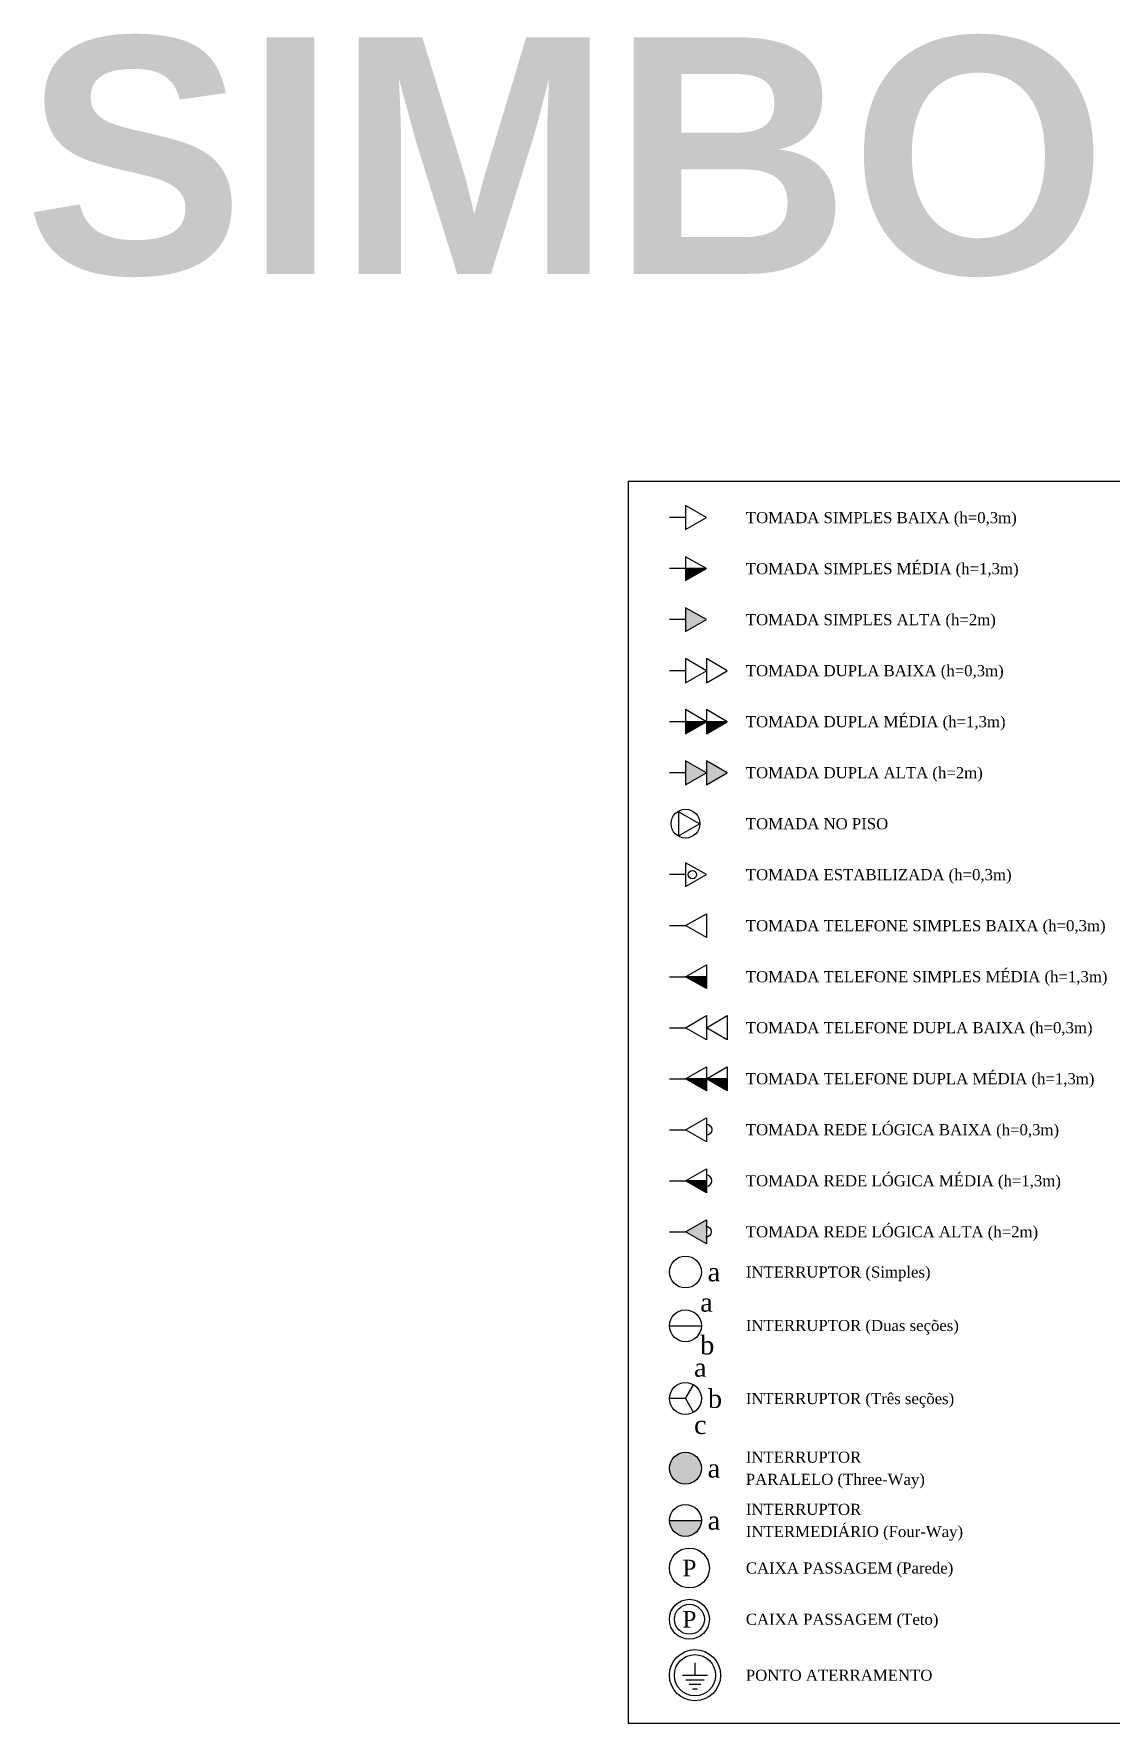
# Model space of a CAD drawing. Extents: x -175055 to -48386, y 10342 to 134050.
# Drawn here: x -161021.6 to -160885, y 10573.5 to 10787.8 of the extents above; entities that cross this region are included whole.
import ezdxf
from ezdxf.enums import TextEntityAlignment as Align

# ---------------------------------------------------------------- set-up
doc = ezdxf.new("R2010")
doc.units = 0
doc.header["$LTSCALE"] = 50
doc.header["$MEASUREMENT"] = 0
doc.layers.get('0').update_dxf_attribs({"linetype": 'CONTINUOUS'})
doc.layers.add('SIMBOLOGIA', color=1, linetype='CONTINUOUS')
doc.layers.add('TX-GM', color=3, linetype='CONTINUOUS')
doc.styles.add('JMS1', font='times.ttf')
doc.styles.add('JMS2', font='times.ttf')
doc.styles.add('SANSSERIFBOLD', font='sasb____.pfb')

# ---------------------------------------------------------------- blocks, each defined once
blk = doc.blocks.new('A$C7A1A14DC')
at = {"layer": 'SIMBOLOGIA'}
blk.add_line((0.097, 0), (0, 0), dxfattribs=at)
blk.add_lwpolyline([(0.222, 0), (0.097, 0.072), (0.097, -0.072)], close=True, dxfattribs=at)
at = {"layer": 'SIMBOLOGIA', "linetype": 'Continuous', "style": 'JMS1'}
blk.add_attdef('POT', text='', height=0.08, dxfattribs=at).set_placement((0.177, 0.11), align=Align.MIDDLE_LEFT)
blk.add_attdef('CIRC.', (0.177, -0.145), '', height=0.08, dxfattribs=at)
blk = doc.blocks.new('A$C04520402')
at = {"layer": 'SIMBOLOGIA', "linetype": 'Continuous'}
blk.add_hatch(color=256, dxfattribs=at).paths.add_polyline_path([(0.097, -0.072), (0.222, 0), (0.097, 0)])
at = {"layer": 'SIMBOLOGIA'}
blk.add_line((0.097, 0), (0, 0), dxfattribs=at)
at = {"layer": 'SIMBOLOGIA', "linetype": 'Continuous'}
blk.add_line((0.222, 0), (0.097, 0), dxfattribs=at)
at = {"layer": 'SIMBOLOGIA'}
blk.add_lwpolyline([(0.222, 0), (0.097, 0.072), (0.097, -0.072)], close=True, dxfattribs=at)
at = {"layer": 'SIMBOLOGIA', "linetype": 'Continuous', "style": 'JMS1'}
blk.add_attdef('POT', text='', height=0.08, dxfattribs=at).set_placement((0.177, 0.11), align=Align.MIDDLE_LEFT)
blk.add_attdef('CIRC.', (0.177, -0.145), '', height=0.08, dxfattribs=at)
blk = doc.blocks.new('A$C3018671F')
at = {"layer": 'SIMBOLOGIA'}
blk.add_hatch(color=256, dxfattribs=at).paths.add_polyline_path([(0.097, 0.072), (0.097, -0.072), (0.222, 0)])
blk.add_line((0.097, 0), (0, 0), dxfattribs=at)
blk.add_lwpolyline([(0.222, 0), (0.097, 0.072), (0.097, -0.072)], close=True, dxfattribs=at)
at = {"layer": 'SIMBOLOGIA', "linetype": 'Continuous', "style": 'JMS1'}
blk.add_attdef('POT', text='', height=0.08, dxfattribs=at).set_placement((0.177, 0.11), align=Align.MIDDLE_LEFT)
blk.add_attdef('CIRC.', (0.177, -0.145), '', height=0.08, dxfattribs=at)
blk = doc.blocks.new('A$C2AD67FED')
at = {"layer": 'SIMBOLOGIA', "linetype": 'Continuous'}
blk.add_circle((60, 0), 60, dxfattribs=at)
at = {"layer": 'SIMBOLOGIA', "linetype": 'Continuous', "style": 'JMS1'}
blk.add_attdef('CIRC.1', text='', height=70, dxfattribs=at).set_placement((143.7, 0), align=Align.MIDDLE_LEFT)
blk = doc.blocks.new('A$C046C75A3')
at = {"layer": 'SIMBOLOGIA', "linetype": 'Continuous'}
blk.add_hatch(color=256, dxfattribs=at).paths.add_polyline_path([(0, 0, 1), (120, 0)])
blk.add_line((0, 0), (120, 0), dxfattribs=at)
blk.add_circle((60, 0), 60, dxfattribs=at)
at = {"layer": 'SIMBOLOGIA', "linetype": 'Continuous', "style": 'JMS1'}
blk.add_attdef('CIRC.1', text='', height=70, dxfattribs=at).set_placement((143.7, 0), align=Align.MIDDLE_LEFT)
blk = doc.blocks.new('A$C03AD7B86')
at = {"linetype": 'Continuous'}
for radius in [60, 45]:
    blk.add_circle((0, 0), radius, dxfattribs=at)
at = {"linetype": 'Continuous', "style": 'JMS1'}
blk.add_text('P', height=50, dxfattribs=at).set_placement((0, 0), align=Align.MIDDLE_CENTER)
blk = doc.blocks.new('A$C4C972E47')
at = {"layer": 'SIMBOLOGIA', "linetype": 'Continuous'}
blk.add_circle((60, 0), 60, dxfattribs=at)
at = {"layer": 'SIMBOLOGIA', "linetype": 'Continuous', "style": 'JMS1'}
blk.add_text('P', height=50, dxfattribs=at).set_placement((60, 0), align=Align.MIDDLE_CENTER)
blk = doc.blocks.new('A$C70187CAC')
at = {"linetype": 'Continuous'}
for p, q in [((-0.0557, 0), (0.0557, 0)), ((0, 0.0563), (0, 0)), ((-0.041, -0.0203), (0.041, -0.0203)), ((-0.0262, -0.0405), (0.0262, -0.0405)), ((-0.0115, -0.0608), (0.0115, -0.0608))]:
    blk.add_line(p, q, dxfattribs=at)
for radius in [0.1155, 0.093]:
    blk.add_circle((0, 0), radius, dxfattribs=at)
blk = doc.blocks.new('A$C1CAD7E8E')
at = {"layer": 'SIMBOLOGIA'}
blk.add_line((0, -0.097), (0, 0), dxfattribs=at)
blk.add_lwpolyline([(0, -0.222), (0.072, -0.097), (-0.072, -0.097)], close=True, dxfattribs=at)
at = {"layer": 'SIMBOLOGIA', "linetype": 'Continuous'}
blk.add_circle((0, -0.138), 0.0253, dxfattribs=at)
at = {"layer": 'SIMBOLOGIA', "linetype": 'Continuous', "style": 'JMS1'}
blk.add_attdef('CIRC.', text='', height=0.08, dxfattribs=at).set_placement((-0.071, -0.199), align=Align.RIGHT)
blk.add_attdef('POT', text='', height=0.08, dxfattribs=at).set_placement((0, -0.263), align=Align.TOP_CENTER)
blk = doc.blocks.new('A$C09D210CD')
at = {"layer": 'SIMBOLOGIA', "linetype": 'Continuous'}
blk.add_line((0, 0), (120, 0), dxfattribs=at)
blk.add_circle((60, 0), 60, dxfattribs=at)
at = {"layer": 'SIMBOLOGIA', "linetype": 'Continuous', "style": 'JMS1'}
blk.add_attdef('CIRC.1', text='', height=70, dxfattribs=at).set_placement((116.1, 31.6), align=Align.BOTTOM_LEFT)
blk.add_attdef('CIRC.2', text='', height=70, dxfattribs=at).set_placement((116.1, -38.1), align=Align.TOP_LEFT)
blk = doc.blocks.new('A$C0844385A')
at = {"layer": 'SIMBOLOGIA'}
blk.add_lwpolyline([(62.6, 0), (-31.3, 54.2), (-31.3, -54.2)], close=True, dxfattribs=at)
blk.add_circle((0, 0), 65, dxfattribs=at)
at = {"layer": 'SIMBOLOGIA', "linetype": 'Continuous', "style": 'JMS1'}
blk.add_attdef('POT', text='', height=60, dxfattribs=at).set_placement((41.2, 82.4), align=Align.MIDDLE_LEFT)
blk.add_attdef('CIRC.', (41.2, -108.7), '', height=60, dxfattribs=at)
blk = doc.blocks.new('A$C2E1423AF')
at = {"layer": 'SIMBOLOGIA'}
for points in [[(72.6, 54.2), (72.6, -54.2), (166.4, 0)], [(166.4, 54.2), (166.4, -54.2), (260.3, 0)]]:
    blk.add_hatch(color=256, dxfattribs=at).paths.add_polyline_path(points)
blk.add_line((72.6, 0), (0, 0), dxfattribs=at)
for points in [[(166.4, 0), (72.6, 54.2), (72.6, -54.2)], [(260.3, 0), (166.4, 54.2), (166.4, -54.2)]]:
    blk.add_lwpolyline(points, close=True, dxfattribs=at)
at = {"layer": 'SIMBOLOGIA', "linetype": 'Continuous', "style": 'JMS1'}
blk.add_attdef('POT', text='', height=60, dxfattribs=at).set_placement((195.5, 82.4), align=Align.MIDDLE_LEFT)
blk.add_attdef('CIRC.', (86.3, -123.1), '', height=60, dxfattribs=at)
blk = doc.blocks.new('A$C23953070')
at = {"layer": 'SIMBOLOGIA', "linetype": 'Continuous'}
for points in [[(72.6, -54.2), (166.4, 0), (72.6, 0)], [(166.4, -54.2), (260.3, 0), (166.4, 0)]]:
    blk.add_hatch(color=256, dxfattribs=at).paths.add_polyline_path(points)
at = {"layer": 'SIMBOLOGIA'}
blk.add_line((72.6, 0), (0, 0), dxfattribs=at)
at = {"layer": 'SIMBOLOGIA', "linetype": 'Continuous'}
for p, q in [((166.4, 0), (72.6, 0)), ((260.3, 0), (166.4, 0))]:
    blk.add_line(p, q, dxfattribs=at)
at = {"layer": 'SIMBOLOGIA'}
for points in [[(166.4, 0), (72.6, 54.2), (72.6, -54.2)], [(260.3, 0), (166.4, 54.2), (166.4, -54.2)]]:
    blk.add_lwpolyline(points, close=True, dxfattribs=at)
at = {"layer": 'SIMBOLOGIA', "linetype": 'Continuous', "style": 'JMS1'}
blk.add_attdef('POT', text='', height=60, dxfattribs=at).set_placement((195.5, 82.4), align=Align.MIDDLE_LEFT)
blk.add_attdef('CIRC.', (86.3, -123.1), '', height=60, dxfattribs=at)
blk = doc.blocks.new('A$C6A1A07AC')
at = {"layer": 'SIMBOLOGIA'}
blk.add_line((72.6, 0), (0, 0), dxfattribs=at)
for points in [[(166.4, 0), (72.6, 54.2), (72.6, -54.2)], [(260.3, 0), (166.4, 54.2), (166.4, -54.2)]]:
    blk.add_lwpolyline(points, close=True, dxfattribs=at)
at = {"layer": 'SIMBOLOGIA', "linetype": 'Continuous', "style": 'JMS1'}
blk.add_attdef('POT', text='', height=60, dxfattribs=at).set_placement((195.5, 82.4), align=Align.MIDDLE_LEFT)
blk.add_attdef('CIRC.', (86.3, -123.1), '', height=60, dxfattribs=at)
blk = doc.blocks.new('A$C57CA5F4A')
at = {"layer": 'SIMBOLOGIA', "linetype": 'Continuous'}
blk.add_hatch(color=256, dxfattribs=at).paths.add_polyline_path([(0.222, -0.072), (0.222, 0), (0.097, 0)])
at = {"layer": 'SIMBOLOGIA'}
blk.add_line((0, 0), (0.097, 0), dxfattribs=at)
at = {"layer": 'SIMBOLOGIA', "linetype": 'Continuous'}
blk.add_line((0.222, 0), (0.097, 0), dxfattribs=at)
at = {"layer": 'SIMBOLOGIA'}
blk.add_lwpolyline([(0.097, 0), (0.222, 0.072), (0.222, -0.072)], close=True, dxfattribs=at)
blk = doc.blocks.new('A$C5E7A017F')
at = {"layer": 'SIMBOLOGIA', "linetype": 'Continuous'}
blk.add_hatch(color=256, dxfattribs=at).paths.add_polyline_path([(0.222, -0.072), (0.222, 0), (0.097, 0)])
at = {"layer": 'SIMBOLOGIA'}
blk.add_line((0, 0), (0.097, 0), dxfattribs=at)
at = {"layer": 'SIMBOLOGIA', "linetype": 'Continuous'}
blk.add_line((0.222, 0), (0.097, 0), dxfattribs=at)
at = {"layer": 'SIMBOLOGIA'}
blk.add_lwpolyline([(0.097, 0), (0.222, 0.072), (0.222, -0.072)], close=True, dxfattribs=at)
at = {"layer": 'SIMBOLOGIA', "linetype": 'Continuous'}
blk.add_arc((0.222, 0), 0.0335, 270, 90, dxfattribs=at)
blk = doc.blocks.new('A$C0BF17BE3')
at = {"layer": 'SIMBOLOGIA', "linetype": 'Continuous'}
blk.add_hatch(color=256, dxfattribs=at).paths.add_polyline_path([(-0.097, 0), (-0.222, 0.072), (-0.222, -0.072)])
at = {"layer": 'SIMBOLOGIA'}
blk.add_line((0, 0), (-0.097, 0), dxfattribs=at)
blk.add_lwpolyline([(-0.097, 0), (-0.222, 0.072), (-0.222, -0.072)], close=True, dxfattribs=at)
at = {"layer": 'SIMBOLOGIA', "linetype": 'Continuous'}
blk.add_arc((-0.218, 0), 0.0335, 90, 270, dxfattribs=at)
blk = doc.blocks.new('A$C5F2E4564')
at = {"layer": 'SIMBOLOGIA'}
blk.add_line((0, 0), (-0.097, 0), dxfattribs=at)
blk.add_lwpolyline([(-0.097, 0), (-0.222, 0.072), (-0.222, -0.072)], close=True, dxfattribs=at)
at = {"layer": 'SIMBOLOGIA', "linetype": 'Continuous'}
blk.add_arc((-0.222, 0), 0.0335, 90, 270, dxfattribs=at)
blk = doc.blocks.new('A$C7967052A')
at = {"layer": 'SIMBOLOGIA'}
blk.add_line((0, 0), (-0.097, 0), dxfattribs=at)
blk.add_lwpolyline([(-0.097, 0), (-0.222, 0.072), (-0.222, -0.072)], close=True, dxfattribs=at)
blk = doc.blocks.new('A$C7001172B')
at = {"layer": 'SIMBOLOGIA', "linetype": 'Continuous'}
blk.add_hatch(color=256, dxfattribs=at).paths.add_polyline_path([(0, 0, 1), (120, 0, 1)])
blk.add_circle((60, 0), 60, dxfattribs=at)
at = {"layer": 'SIMBOLOGIA', "linetype": 'Continuous', "style": 'JMS1'}
blk.add_attdef('CIRC.1', text='', height=70, dxfattribs=at).set_placement((143.7, 0), align=Align.MIDDLE_LEFT)
blk = doc.blocks.new('A$C07894F55')
at = {"layer": 'SIMBOLOGIA', "linetype": 'Continuous'}
for q in [(108.4, 62.1), (0, 0), (108.4, -62.1)]:
    blk.add_line((72, 0), q, dxfattribs=at)
blk.add_ellipse((72, 0), major_axis=(-72, 0), ratio=1, start_param=3.141593, end_param=9.424778, dxfattribs=at)
at = {"layer": 'SIMBOLOGIA', "linetype": 'Continuous', "style": 'JMS1', "width": 1}
blk.add_attdef('CIRC.1', text='', height=84, dxfattribs=at).set_placement((111.2, 73.2), align=Align.BOTTOM_LEFT)
blk.add_attdef('CIRC.2', text='', height=84, dxfattribs=at).set_placement((174, 0), align=Align.MIDDLE_LEFT)
blk.add_attdef('CIRC.3', text='', height=84, dxfattribs=at).set_placement((111.2, -76), align=Align.TOP_LEFT)
blk = doc.blocks.new('A$C1C607F6D')
at = {"layer": 'SIMBOLOGIA'}
blk.add_line((0, 0), (72.6, 0), dxfattribs=at)
for points in [[(72.6, 0), (166.4, 54.2), (166.4, -54.2)], [(166.4, 0), (260.3, 54.2), (260.3, -54.2)]]:
    blk.add_lwpolyline(points, close=True, dxfattribs=at)
blk = doc.blocks.new('A$C183B7FAC')
at = {"layer": 'SIMBOLOGIA', "linetype": 'Continuous'}
for points in [[(166.4, -54.2), (166.4, 0), (72.6, 0)], [(260.3, -54.2), (260.3, 0), (166.4, 0)]]:
    blk.add_hatch(color=256, dxfattribs=at).paths.add_polyline_path(points)
at = {"layer": 'SIMBOLOGIA'}
blk.add_line((0, 0), (72.6, 0), dxfattribs=at)
at = {"layer": 'SIMBOLOGIA', "linetype": 'Continuous'}
for p, q in [((166.4, 0), (72.6, 0)), ((260.3, 0), (166.4, 0))]:
    blk.add_line(p, q, dxfattribs=at)
at = {"layer": 'SIMBOLOGIA'}
for points in [[(72.6, 0), (166.4, 54.2), (166.4, -54.2)], [(166.4, 0), (260.3, 54.2), (260.3, -54.2)]]:
    blk.add_lwpolyline(points, close=True, dxfattribs=at)

msp = doc.modelspace()

# ---------------------------------------------------------------- linework, layer by layer
msp.add_lwpolyline([(-160946.27, 10573.55), (-160749.39, 10573.55), (-160749.39, 10731.05), (-160946.27, 10731.05)], close=True)

# ---------------------------------------------------------------- block references
at = {"color": 1, "linetype": 'Continuous', "xscale": 21.09375, "yscale": 21.09375, "zscale": 21.09375}
for name, p in [('A$C7A1A14DC', (-160941.02, 10726.45)), ('A$C04520402', (-160941.02, 10719.98)), ('A$C3018671F', (-160941.02, 10713.51))]:
    msp.add_blockref(name, p, dxfattribs=at)
at = {"color": 1, "xscale": 0.02812499999708962, "yscale": 0.02812499999708962, "zscale": 0.02812499999708962}
for name, p in [('A$C6A1A07AC', (-160941.02, 10707.04)), ('A$C23953070', (-160941.02, 10700.57)), ('A$C2E1423AF', (-160941.02, 10694.1)), ('A$C0844385A', (-160938.98, 10687.63))]:
    msp.add_blockref(name, p, dxfattribs=at)
at = {"color": 1, "linetype": 'Continuous', "xscale": 21.09375, "yscale": 21.09375, "zscale": 21.09375, "rotation": 90}
msp.add_blockref('A$C1CAD7E8E', (-160941.02, 10681.17), dxfattribs=at)
at = {"linetype": 'Continuous'}
for name, p, xscale, yscale, zscale in [('A$C7967052A', (-160941.02, 10674.7), -21.09375, 21.09375, 21.09374999999999), ('A$C57CA5F4A', (-160941.02, 10668.23), 21.09375, 21.09375, 21.09375), ('A$C5F2E4564', (-160941.02, 10648.82), -21.09375, 21.09375, 21.09374999999999), ('A$C5E7A017F', (-160941.02, 10642.35), 21.09375, 21.09375, 21.09375), ('A$C0BF17BE3', (-160941.02, 10635.88), -21.09375, 21.09375, 21.09374999999999), ('A$C4C972E47', (-160941.02, 10593.23), 0.04218750000291038, 0.04218750000291038, 0.04218750000291038)]:
    msp.add_blockref(name, p, dxfattribs=dict(at, xscale=xscale, yscale=yscale, zscale=zscale))
at = {"xscale": 0.02812499999708962, "yscale": 0.02812499999708962, "zscale": 0.02812499999708962}
for name, p in [('A$C1C607F6D', (-160941.02, 10661.76)), ('A$C183B7FAC', (-160941.02, 10655.29))]:
    msp.add_blockref(name, p, dxfattribs=at)
at = {"layer": 'SIMBOLOGIA', "linetype": 'Continuous'}
ref = msp.add_blockref('A$C2AD67FED', (-160941.02, 10630.77), dxfattribs=dict(at, xscale=0.03375000001688022, yscale=0.03375000001688022, zscale=0.03375000001688022))
ref.add_attrib('CIRC.1', 'a', dxfattribs={"layer": '0', "linetype": 'Continuous', "height": 2.36, "style": 'JMS1'}).set_placement((-160936.17, 10630.77), align=Align.MIDDLE_LEFT)
ref = msp.add_blockref('A$C09D210CD', (-160941.02, 10623.96), dxfattribs=dict(at, xscale=0.03375000001688022, yscale=0.03375000001688022, zscale=0.03375000001688022))
ref.add_attrib('CIRC.1', 'a', dxfattribs={"layer": '0', "linetype": 'Continuous', "height": 2.36, "style": 'JMS1'}).set_placement((-160937.11, 10625.03), align=Align.BOTTOM_LEFT)
ref.add_attrib('CIRC.2', 'b', dxfattribs={"layer": '0', "linetype": 'Continuous', "height": 2.36, "style": 'JMS1'}).set_placement((-160937.11, 10622.68), align=Align.TOP_LEFT)
at = {"layer": 'SIMBOLOGIA'}
ref = msp.add_blockref('A$C07894F55', (-160941.02, 10614.72), dxfattribs=dict(at, xscale=0.02812499999708962, yscale=0.02812499999708962, zscale=0.02812499999708962))
ref.add_attrib('CIRC.1', 'a', dxfattribs={"layer": '0', "linetype": 'Continuous', "height": 2.36, "style": 'JMS1', "width": 1}).set_placement((-160937.9, 10616.78), align=Align.BOTTOM_LEFT)
ref.add_attrib('CIRC.2', 'b', dxfattribs={"layer": '0', "linetype": 'Continuous', "height": 2.36, "style": 'JMS1', "width": 1}).set_placement((-160936.13, 10614.72), align=Align.MIDDLE_LEFT)
ref.add_attrib('CIRC.3', 'c', dxfattribs={"layer": '0', "linetype": 'Continuous', "height": 2.36, "style": 'JMS1', "width": 1}).set_placement((-160937.9, 10612.58), align=Align.TOP_LEFT)
at = {"layer": 'SIMBOLOGIA', "linetype": 'Continuous'}
ref = msp.add_blockref('A$C7001172B', (-160941.02, 10605.88), dxfattribs=dict(at, xscale=0.03375000001688022, yscale=0.03375000001688022, zscale=0.03375000001688022))
ref.add_attrib('CIRC.1', 'a', dxfattribs={"layer": '0', "linetype": 'Continuous', "height": 2.36, "style": 'JMS1'}).set_placement((-160936.17, 10605.88), align=Align.MIDDLE_LEFT)
ref = msp.add_blockref('A$C046C75A3', (-160941.02, 10599.27), dxfattribs=dict(at, xscale=0.03375000001688022, yscale=0.03375000001688022, zscale=0.03375000001688022))
ref.add_attrib('CIRC.1', 'a', dxfattribs={"layer": '0', "linetype": 'Continuous', "height": 2.36, "style": 'JMS1'}).set_placement((-160936.17, 10599.27), align=Align.MIDDLE_LEFT)
for name, p, xscale, yscale, zscale in [('A$C03AD7B86', (-160938.49, 10586.73), 0.04218750000291038, 0.04218750000291038, 0.04218750000291038), ('A$C70187CAC', (-160937.78, 10579.63), 28.125, 28.125, 28.125)]:
    msp.add_blockref(name, p, dxfattribs=dict(at, xscale=xscale, yscale=yscale, zscale=zscale))

# ---------------------------------------------------------------- texts
at = {"color": 1, "linetype": 'Continuous', "style": 'JMS2'}
for s, p in [('TOMADA SIMPLES BAIXA (h=0,3m)', (-160931.33, 10726.45)), ('TOMADA SIMPLES MÉDIA (h=1,3m)', (-160931.33, 10719.98)), ('TOMADA SIMPLES ALTA (h=2m)', (-160931.33, 10713.51)), ('TOMADA DUPLA BAIXA (h=0,3m)', (-160931.33, 10707.04)), ('TOMADA DUPLA MÉDIA (h=1,3m)', (-160931.33, 10700.57)), ('TOMADA DUPLA ALTA (h=2m)', (-160931.33, 10694.1)), ('TOMADA NO PISO', (-160931.33, 10687.63)), ('TOMADA ESTABILIZADA (h=0,3m)', (-160931.33, 10681.17))]:
    msp.add_text(s, height=1.4062, dxfattribs=at).set_placement(p, align=Align.MIDDLE_LEFT)
at = {"linetype": 'Continuous', "style": 'JMS2'}
for s, p in [('TOMADA TELEFONE SIMPLES BAIXA (h=0,3m)', (-160931.33, 10674.7)), ('TOMADA TELEFONE SIMPLES MÉDIA (h=1,3m)', (-160931.33, 10668.23)), ('TOMADA TELEFONE DUPLA BAIXA (h=0,3m)', (-160931.33, 10661.76)), ('TOMADA TELEFONE DUPLA MÉDIA (h=1,3m)', (-160931.33, 10655.29)), ('TOMADA REDE LÓGICA BAIXA (h=0,3m)', (-160931.33, 10648.82)), ('TOMADA REDE LÓGICA MÉDIA (h=1,3m)', (-160931.33, 10642.35)), ('TOMADA REDE LÓGICA ALTA (h=2m)', (-160931.33, 10635.88)), ('INTERRUPTOR (Simples)', (-160931.33, 10630.77)), ('INTERRUPTOR (Duas seções)', (-160931.33, 10623.99)), ('INTERRUPTOR (Três seções)', (-160931.33, 10614.72)), ('INTERRUPTOR', (-160931.33, 10607.29)), ('PARALELO (Three-Way)', (-160931.33, 10604.48)), ('INTERRUPTOR', (-160931.33, 10600.67)), ('INTERMEDIÁRIO (Four-Way)', (-160931.33, 10597.86)), ('CAIXA PASSAGEM (Parede)', (-160931.33, 10593.23)), ('CAIXA PASSAGEM (Teto)', (-160931.33, 10586.73)), ('PONTO ATERRAMENTO', (-160931.33, 10579.63))]:
    msp.add_text(s, height=1.4062, dxfattribs=at).set_placement(p, align=Align.MIDDLE_LEFT)
at = {"layer": 'TX-GM', "style": 'SANSSERIFBOLD'}
msp.add_text('SIMBOLOGIA', height=30, dxfattribs=at).set_placement((-161022.84, 10757.37))

doc.saveas('drawing.dxf')
